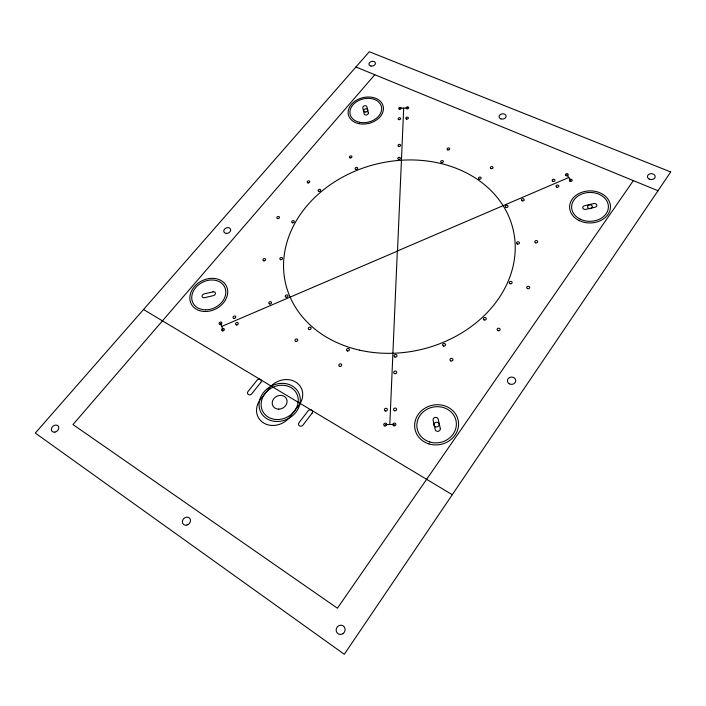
<?xml version="1.0" encoding="UTF-8"?>
<svg xmlns="http://www.w3.org/2000/svg" width="706" height="706" viewBox="0 0 706 706"><rect width="100%" height="100%" fill="white"/><g stroke="black" fill="none" stroke-linecap="round" stroke-linejoin="round"><path stroke-width="1.06" d="M389.809 424.509L397.337 250.904M397.504 251.186L403.691 108.106M633.353 180.621L337.406 608.219L72.983 424.562L374.798 74.721M397.222 251.054L568.798 177.515M221.693 326.446L397.61 251.045M399.94 108.353L407.45 107.859M385.264 424.562L394.354 424.447M355.939 66.999L658.01 190.717M143.53 309.502L452.281 494.703M566.821 174.709L570.783 180.33M220.431 323.242L222.955 329.667M670.7 171.964L344.29 654.277L35.3 433.069L369.317 51.723L670.7 171.964M312.034 413.222L303.006 425.065A2.55 2.242 -28.6 0 1 299.52 425.842A2.55 2.242 -28.6 0 1 299.062 422.656L308.09 410.848A2.533 2.224 -26.9 0 1 311.558 410.08A2.533 2.224 -26.9 0 1 312.034 413.222M298.867 405.306L289.839 417.025A19.221 16.6 -29.4 0 1 263.612 422.982A19.221 16.6 -29.4 0 1 260.602 399.181L269.648 387.735A19.088 16.459 -27.9 0 1 295.602 381.981A19.088 16.459 -27.9 0 1 298.867 405.306M260.805 382.423L251.768 393.789A2.489 2.118 -30 0 1 248.38 394.548A2.489 2.118 -30 0 1 248.035 391.512L257.072 380.181A2.48 2.1 -28.7 0 1 260.435 379.422A2.48 2.1 -28.7 0 1 260.805 382.423M213.009 291.852L204.105 293.917A2.33 1.853 -27.2 0 0 202.057 296.326A2.33 1.853 -27.2 0 0 204.458 297.694L213.388 295.629A2.33 1.853 -26.7 0 0 215.427 293.219A2.33 1.853 -26.7 0 0 213.009 291.852M593.764 203.584L584.506 205.728A2.409 1.897 -1.2 0 0 582.847 208.085A2.409 1.897 -1.2 0 0 585.821 209.364L595.105 207.211A2.418 1.889 -0.8 0 0 596.755 204.855A2.418 1.889 -0.8 0 0 593.764 203.584M368.294 112.907L366.908 106.827A2.109 1.553 -14.3 0 0 364.508 105.803A2.109 1.553 -14.3 0 0 362.805 107.806L364.172 113.887A2.118 1.562 -14.3 0 0 366.582 114.928A2.118 1.562 -14.3 0 0 368.294 112.907M440.279 428.392L438.17 419.161A2.595 2.356 -11.6 0 0 435.117 417.44A2.595 2.356 -11.6 0 0 433.105 420.291L435.178 429.522A2.612 2.383 -11.4 0 0 438.258 431.278A2.612 2.383 -11.4 0 0 440.279 428.392M54.909 432.107A4.068 3.177 -39.6 0 0 58.369 426.256A4.068 3.177 -39.6 0 0 51.909 427.483A4.068 3.177 -39.6 0 0 54.909 432.107M371.047 66.055A3.283 2.339 -13.7 0 0 375.363 62.922A3.283 2.339 -13.7 0 0 370.103 62.11A3.283 2.339 -13.7 0 0 371.047 66.055M342.86 633.741A4.713 4.43 -61.4 0 0 342.904 625.701A4.713 4.43 -61.4 0 0 336.144 630.043A4.713 4.43 -61.4 0 0 342.86 633.741M186.966 525.07A4.351 3.733 -44 0 0 189.667 518.266A4.351 3.733 -44 0 0 182.677 520.216A4.351 3.733 -44 0 0 186.966 525.07M509.335 383.817A4.157 3.671 -1.9 0 0 515.733 380.852A4.157 3.671 -1.9 0 0 509.679 377.463A4.157 3.671 -1.9 0 0 509.335 383.817M226.397 233.412A3.574 2.762 -23.6 0 0 230.527 229.185A3.574 2.762 -23.6 0 0 224.711 228.938A3.574 2.762 -23.6 0 0 226.397 233.412M384.805 425.939A1.544 1.394 -19.2 0 0 386.756 424.174A1.544 1.394 -19.2 0 0 384.232 423.582A1.544 1.394 -19.2 0 0 384.805 425.939M385.432 411.024A1.536 1.377 -18.4 0 0 387.365 409.286A1.536 1.377 -18.4 0 0 384.858 408.712A1.536 1.377 -18.4 0 0 385.432 411.024M394.628 410.768A1.536 1.377 -17.2 0 0 396.56 409.03A1.536 1.377 -17.2 0 0 394.045 408.456A1.536 1.377 -17.2 0 0 394.628 410.768M393.904 425.824A1.553 1.403 -17.9 0 0 395.854 424.059A1.553 1.403 -17.9 0 0 393.313 423.476A1.553 1.403 -17.9 0 0 393.904 425.824M406.974 108.786A1.28 0.944 -12.2 0 0 408.712 107.612A1.28 0.944 -12.2 0 0 406.674 107.171A1.28 0.944 -12.2 0 0 406.974 108.786M406.603 119.076A1.288 0.962 -12.2 0 0 408.35 117.884A1.288 0.962 -12.2 0 0 406.303 117.443A1.288 0.962 -12.2 0 0 406.603 119.076M398.89 119.649A1.288 0.962 -12.6 0 0 400.637 118.458A1.288 0.962 -12.6 0 0 398.608 118.017A1.288 0.962 -12.6 0 0 398.89 119.649M399.455 109.28A1.28 0.944 -12.6 0 0 401.193 108.106A1.28 0.944 -12.6 0 0 399.172 107.665A1.28 0.944 -12.6 0 0 399.455 109.28M570.121 181.31A1.412 1.094 -2.7 0 0 572.195 180.268A1.412 1.094 -2.7 0 0 570.042 179.412A1.412 1.094 -2.7 0 0 570.121 181.31M556.76 187.125A1.412 1.103 -3.3 0 0 558.843 186.084A1.412 1.103 -3.3 0 0 556.699 185.219A1.412 1.103 -3.3 0 0 556.76 187.125M552.886 181.318A1.403 1.094 -3.7 0 0 554.96 180.277A1.403 1.094 -3.7 0 0 552.824 179.43A1.403 1.094 -3.7 0 0 552.886 181.318M566.159 175.679A1.403 1.085 -3 0 0 568.224 174.647A1.403 1.085 -3 0 0 566.08 173.8A1.403 1.085 -3 0 0 566.159 175.679M220.175 324.46A1.421 1.156 -27.7 0 0 221.728 322.651A1.421 1.156 -27.7 0 0 219.398 322.616A1.421 1.156 -27.7 0 0 220.175 324.46M234.154 318.388A1.421 1.156 -26.6 0 0 235.698 316.579A1.421 1.156 -26.6 0 0 233.359 316.553A1.421 1.156 -26.6 0 0 234.154 318.388M236.678 324.954A1.43 1.165 -26.8 0 0 238.222 323.145A1.43 1.165 -26.8 0 0 235.875 323.101A1.43 1.165 -26.8 0 0 236.678 324.954M222.699 330.902A1.43 1.165 -27.9 0 0 224.261 329.075A1.43 1.165 -27.9 0 0 221.913 329.04A1.43 1.165 -27.9 0 0 222.699 330.902M347.59 350.997A1.474 1.262 -19.9 0 0 349.373 349.276A1.474 1.262 -19.9 0 0 346.946 348.905A1.474 1.262 -19.9 0 0 347.59 350.997M309.316 329.631A1.447 1.209 -22.2 0 0 311.09 327.963A1.447 1.209 -22.2 0 0 308.743 327.61A1.447 1.209 -22.2 0 0 309.316 329.631M450.86 360.942A1.509 1.324 -9.3 0 0 452.961 359.486A1.509 1.324 -9.3 0 0 450.56 358.674A1.509 1.324 -9.3 0 0 450.86 360.942M527.417 288.577A1.483 1.235 -3.1 0 0 529.694 287.545A1.483 1.235 -3.1 0 0 527.523 286.433A1.483 1.235 -3.1 0 0 527.417 288.577M522.158 200.822A1.403 1.112 -5.2 0 0 524.196 199.701A1.403 1.112 -5.2 0 0 522.025 198.907A1.403 1.112 -5.2 0 0 522.158 200.822M447.851 149.937A1.333 1.015 -10 0 0 449.696 148.745A1.333 1.015 -10 0 0 447.586 148.198A1.333 1.015 -10 0 0 447.851 149.937M350.211 157.897A1.306 0.988 -15.5 0 0 351.941 156.6A1.306 0.988 -15.5 0 0 349.858 156.22A1.306 0.988 -15.5 0 0 350.211 157.897M277.749 218.631A1.341 1.041 -20.6 0 0 279.408 217.157A1.341 1.041 -20.6 0 0 277.255 216.892A1.341 1.041 -20.6 0 0 277.749 218.631M269.833 304.012A1.412 1.156 -23.9 0 0 271.431 302.274A1.412 1.156 -23.9 0 0 269.11 302.15A1.412 1.156 -23.9 0 0 269.833 304.012M339.86 366.423A1.483 1.28 -21.3 0 0 341.66 364.675A1.483 1.28 -21.3 0 0 339.233 364.296A1.483 1.28 -21.3 0 0 339.86 366.423M263.991 260.858A1.377 1.094 -22.6 0 0 265.553 259.208A1.377 1.094 -22.6 0 0 263.294 259.102A1.377 1.094 -22.6 0 0 263.991 260.858M308.098 182.916A1.315 1.006 -18.1 0 0 309.713 181.486A1.315 1.006 -18.1 0 0 307.578 181.248A1.315 1.006 -18.1 0 0 308.098 182.916M398.758 146.354A1.306 0.997 -12.7 0 0 400.593 145.18A1.306 0.997 -12.7 0 0 398.555 144.633A1.306 0.997 -12.7 0 0 398.758 146.354M491.049 168.584A1.368 1.059 -7.4 0 0 493.035 167.499A1.368 1.059 -7.4 0 0 490.952 166.757A1.368 1.059 -7.4 0 0 491.049 168.584M535.457 242.758A1.447 1.174 -3.5 0 0 537.672 241.752A1.447 1.174 -3.5 0 0 535.545 240.72A1.447 1.174 -3.5 0 0 535.457 242.758M497.906 330.646A1.509 1.288 -4.7 0 0 500.104 329.393A1.509 1.288 -4.7 0 0 497.792 328.414A1.509 1.288 -4.7 0 0 497.906 330.646M394.716 373.65A1.5 1.324 -15.9 0 0 396.675 372.027A1.5 1.324 -15.9 0 0 394.239 371.409A1.5 1.324 -15.9 0 0 394.716 373.65M296.061 341.492A1.456 1.218 -23.8 0 0 297.685 339.674A1.456 1.218 -23.8 0 0 295.276 339.524A1.456 1.218 -23.8 0 0 296.061 341.492M395.033 357.06A1.491 1.297 -15.4 0 0 396.975 355.462A1.491 1.297 -15.4 0 0 394.566 354.862A1.491 1.297 -15.4 0 0 395.033 357.06M443.447 346.037A1.5 1.297 -10.1 0 0 445.521 344.607A1.5 1.297 -10.1 0 0 443.147 343.813A1.5 1.297 -10.1 0 0 443.447 346.037M484.131 319.933A1.491 1.271 -6.2 0 0 486.319 318.697A1.491 1.271 -6.2 0 0 484.034 317.735A1.491 1.271 -6.2 0 0 484.131 319.933M509.997 283.724A1.474 1.227 -4.6 0 0 512.132 282.515A1.474 1.227 -4.6 0 0 509.864 281.597A1.474 1.227 -4.6 0 0 509.997 283.724M517.313 244.011A1.438 1.174 -4.8 0 0 519.404 242.846A1.438 1.174 -4.8 0 0 517.18 241.99A1.438 1.174 -4.8 0 0 517.313 244.011M506.008 207.405A1.403 1.112 -6.1 0 0 508.046 206.276A1.403 1.112 -6.1 0 0 505.884 205.481A1.403 1.112 -6.1 0 0 506.008 207.405M479.136 179.103A1.368 1.068 -8.1 0 0 481.139 178.009A1.368 1.068 -8.1 0 0 479.056 177.259A1.368 1.068 -8.1 0 0 479.136 179.103M441.506 162.609A1.341 1.033 -10.4 0 0 443.359 161.4A1.341 1.033 -10.4 0 0 441.25 160.836A1.341 1.033 -10.4 0 0 441.506 162.609M398.528 159.344A1.324 1.015 -12.8 0 0 400.381 158.153A1.324 1.015 -12.8 0 0 398.325 157.597A1.324 1.015 -12.8 0 0 398.528 159.344M355.948 169.431A1.315 1.006 -15.3 0 0 357.677 168.116A1.315 1.006 -15.3 0 0 355.577 167.719A1.315 1.006 -15.3 0 0 355.948 169.431M319.041 191.414A1.324 1.024 -17.7 0 0 320.665 189.967A1.324 1.024 -17.7 0 0 318.503 189.729A1.324 1.024 -17.7 0 0 319.041 191.414M292.628 222.805A1.341 1.05 -19.9 0 0 294.296 221.313A1.341 1.05 -19.9 0 0 292.116 221.049A1.341 1.05 -19.9 0 0 292.628 222.805M280.785 259.737A1.377 1.103 -21.6 0 0 282.488 258.193A1.377 1.103 -21.6 0 0 280.273 257.902A1.377 1.103 -21.6 0 0 280.785 259.737M286.354 297.288A1.412 1.156 -22.6 0 0 287.933 295.558A1.412 1.156 -22.6 0 0 285.603 295.435A1.412 1.156 -22.6 0 0 286.354 297.288M359.539 350.15A116.931 95.389 -13.6 0 0 513.518 231.277A116.931 95.389 -13.6 0 0 325.104 188.546A116.931 95.389 -13.6 0 0 359.539 350.15M278.791 409.145A7.687 6.636 -28.7 0 0 286.486 398.749A7.687 6.636 -28.7 0 0 273.646 398.864A7.687 6.636 -28.7 0 0 278.791 409.145M276.937 419.558A19.15 16.529 -28.7 0 0 296.961 394.169A19.15 16.529 -28.7 0 0 265.129 393.454A19.15 16.529 -28.7 0 0 276.937 419.558M276.664 421.5A21.286 18.365 -28.7 0 0 298.885 393.277A21.286 18.365 -28.7 0 0 263.506 392.518A21.286 18.365 -28.7 0 0 276.664 421.5M429.089 443.959A22.054 20.033 -11.5 0 0 458.256 420.591A22.054 20.033 -11.5 0 0 422.506 409.886A22.054 20.033 -11.5 0 0 429.089 443.959M429.804 441.991A19.839 18.029 -11.5 0 0 456.085 420.997A19.839 18.029 -11.5 0 0 423.918 411.324A19.839 18.029 -11.5 0 0 429.804 441.991M579.167 220.572A20.421 16.035 -1 0 0 610.443 207.387A20.421 16.035 -1 0 0 580.491 192.8A20.421 16.035 -1 0 0 579.167 220.572M580.226 219.169A18.382 14.429 -1 0 0 608.387 207.326A18.382 14.429 -1 0 0 581.444 194.176A18.382 14.429 -1 0 0 580.226 219.169M359.116 123.682A17.906 13.202 -14.3 0 0 383.296 106.774A17.906 13.202 -14.3 0 0 354.994 101.152A17.906 13.202 -14.3 0 0 359.116 123.682M359.76 122.341A16.114 11.887 -14.3 0 0 381.54 107.135A16.114 11.887 -14.3 0 0 356.08 102.061A16.114 11.887 -14.3 0 0 359.76 122.341M205.269 311.514A19.706 15.673 -27 0 0 226.652 286.662A19.706 15.673 -27 0 0 194.397 286.618A19.706 15.673 -27 0 0 205.269 311.514M205.596 309.828A17.729 14.102 -27 0 0 224.861 287.474A17.729 14.102 -27 0 0 195.844 287.413A17.729 14.102 -27 0 0 205.596 309.828M500.951 118.89A3.539 2.639 -7.3 0 0 506.096 116.128A3.539 2.639 -7.3 0 0 500.678 114.328A3.539 2.639 -7.3 0 0 500.951 118.89M649.132 179.033A3.883 2.956 1.4 0 0 655.194 176.879A3.883 2.956 1.4 0 0 649.644 173.932A3.883 2.956 1.4 0 0 649.132 179.033M435.549 426.821A2.603 2.365 -11.5 0 0 439.114 424.191A2.603 2.365 -11.5 0 0 434.958 422.762A2.603 2.365 -11.5 0 0 435.549 426.821M588.733 208.402A2.409 1.897 -1 0 0 592.369 206.761A2.409 1.897 -1 0 0 588.76 205.128A2.409 1.897 -1 0 0 588.733 208.402M365.028 111.98A2.118 1.562 -14.3 0 0 367.817 109.924A2.118 1.562 -14.3 0 0 364.428 109.351A2.118 1.562 -14.3 0 0 365.028 111.98"/></g></svg>
